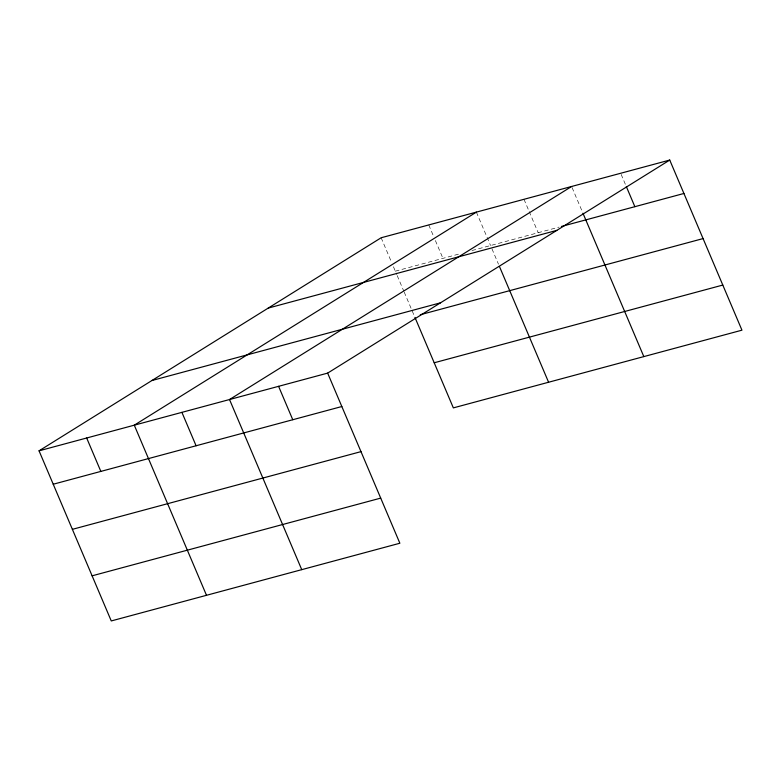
<?xml version="1.0" encoding="UTF-8"?>
<svg xmlns="http://www.w3.org/2000/svg" width="781" height="781" viewBox="0 0 781 781"><rect width="100%" height="100%" fill="white"/><g stroke="black" fill="none" stroke-linecap="round" stroke-linejoin="round"><path stroke-width="0.59" stroke-dasharray="3.9 2.93" d="M395.323 271.183L460.36 253.669M471.978 250.535L559.089 227.086M621.149 174.388L625.874 185.517M572.092 187.596L582.489 212.1M523.992 199.301L528.727 210.44M529.196 211.553L538.177 232.718M476.381 212.129L490.556 245.537M491.962 248.836L498.503 264.242M428.759 224.948L433.484 236.087M435.378 240.538L442.944 258.355M381.138 237.766L391.545 262.27M393.429 266.721L396.719 274.482M397.187 275.586L403.728 290.991M404.197 292.084L414.467 316.295"/><path stroke-width="1.17" d="M669.737 160.056L327.649 373.113L399.862 543.234L111.263 620.944L39.05 450.822L381.138 237.766L669.737 160.056L741.95 330.178L453.351 407.887L414.945 317.398M476.381 212.129L134.283 425.176L206.496 595.298M571.614 186.483L229.526 399.53L301.739 569.652M561.402 226.461L683.922 193.473M268.254 308.075L556.853 230.366M151.944 380.513L440.543 302.803M420.276 314.733L703.066 238.586M39.05 450.822L327.649 373.113M434.197 362.774L722.796 285.065M53.235 484.23L341.834 406.52M72.379 529.342L360.978 451.633M92.109 575.822L380.708 498.112M626.352 186.63L634.855 206.682M582.958 213.213L643.827 356.605M499.43 266.438L548.584 382.241M278.583 386.322L292.768 419.729M181.905 412.358L196.09 445.766M86.671 437.995L100.847 471.412"/></g></svg>
